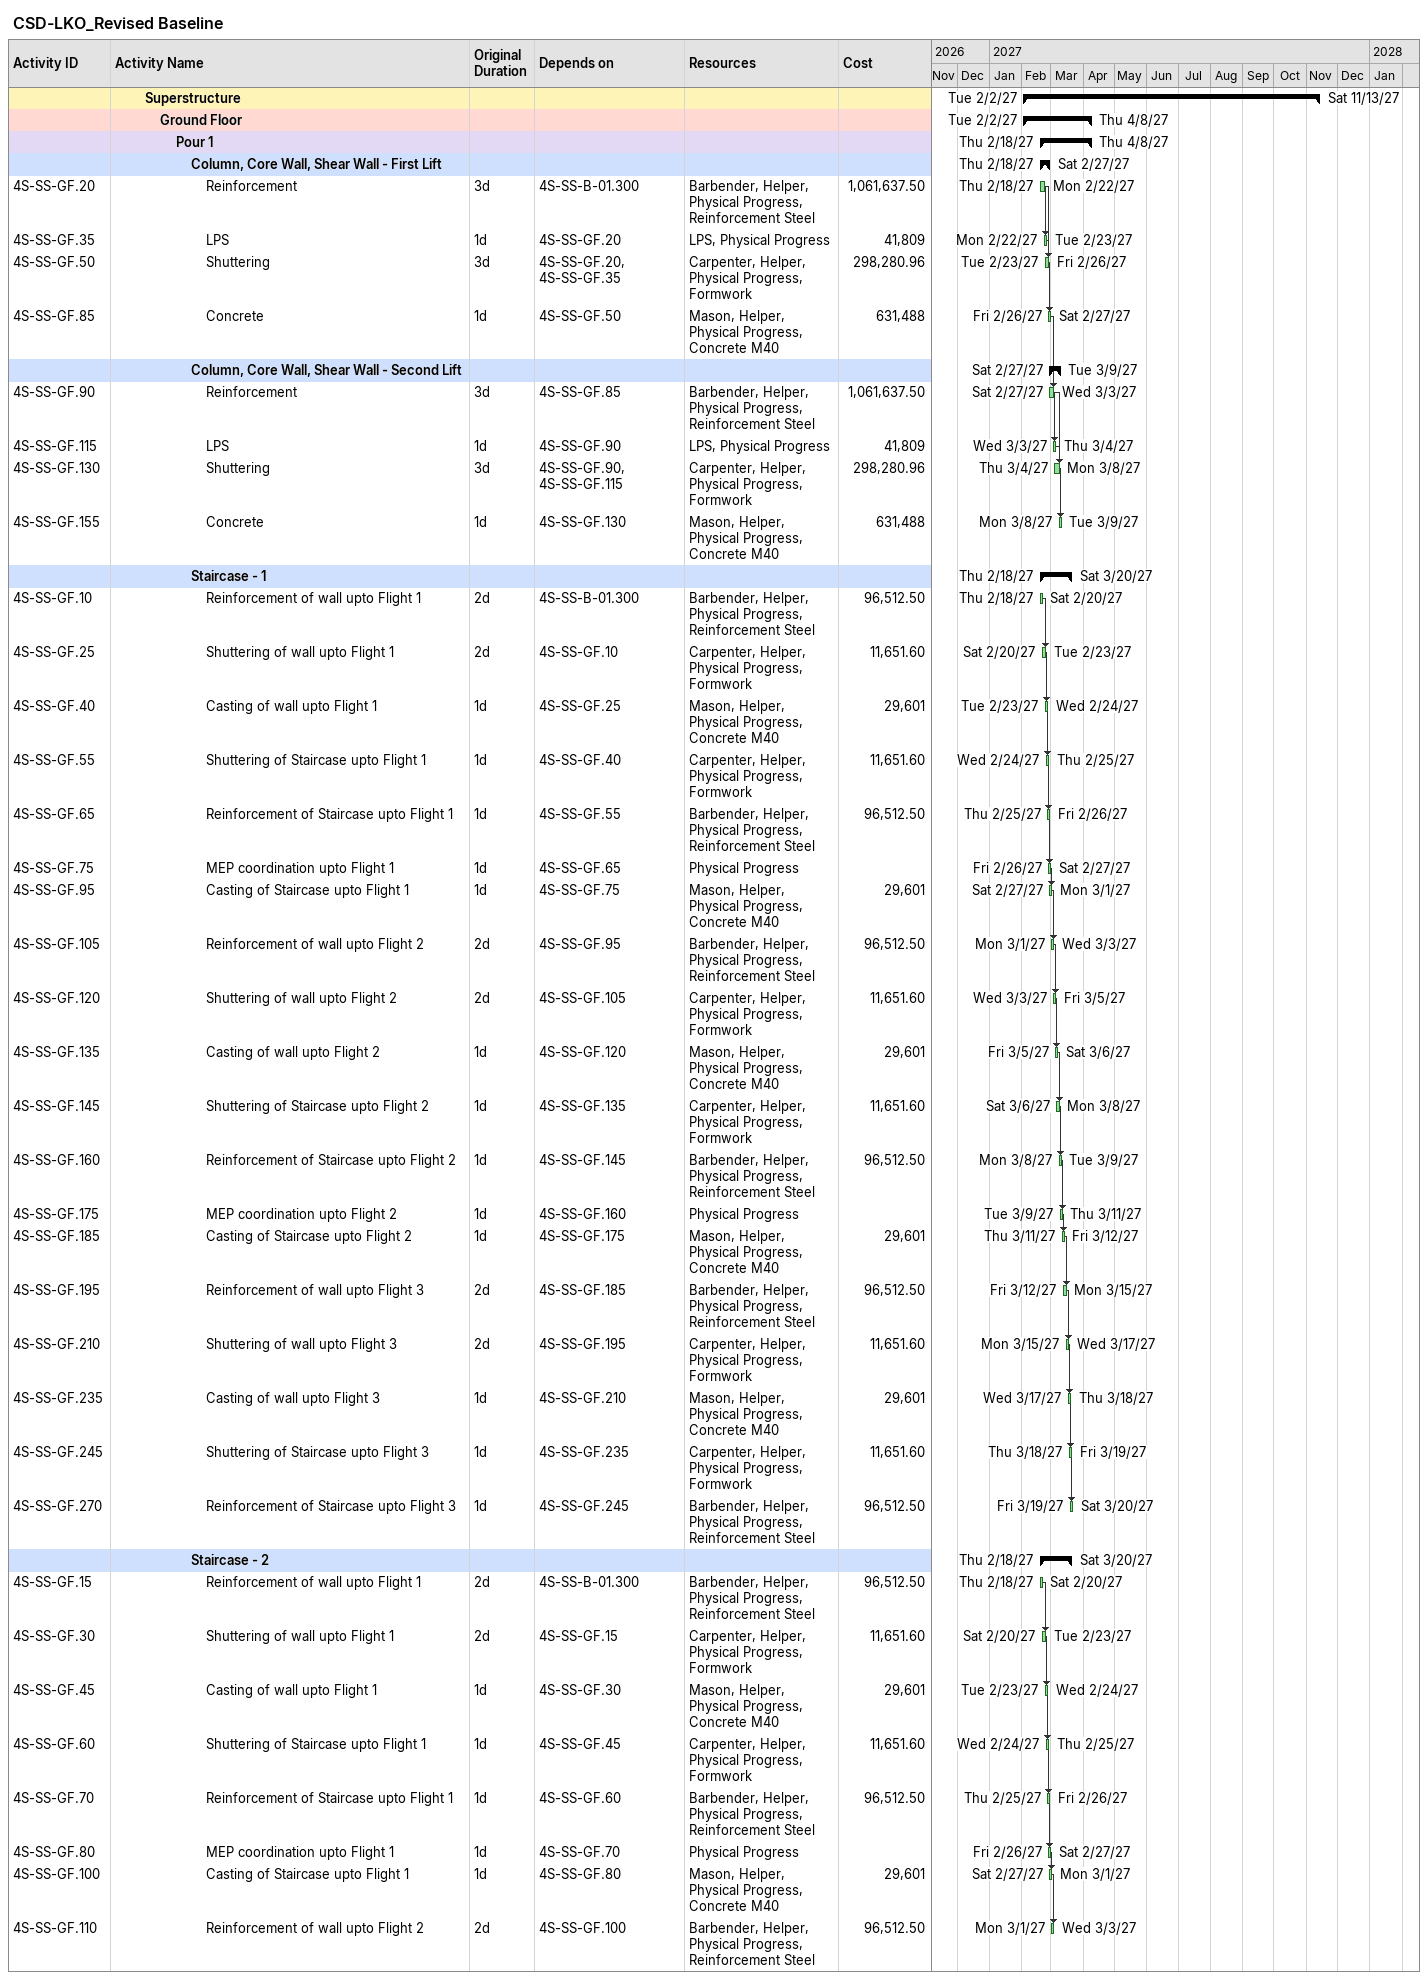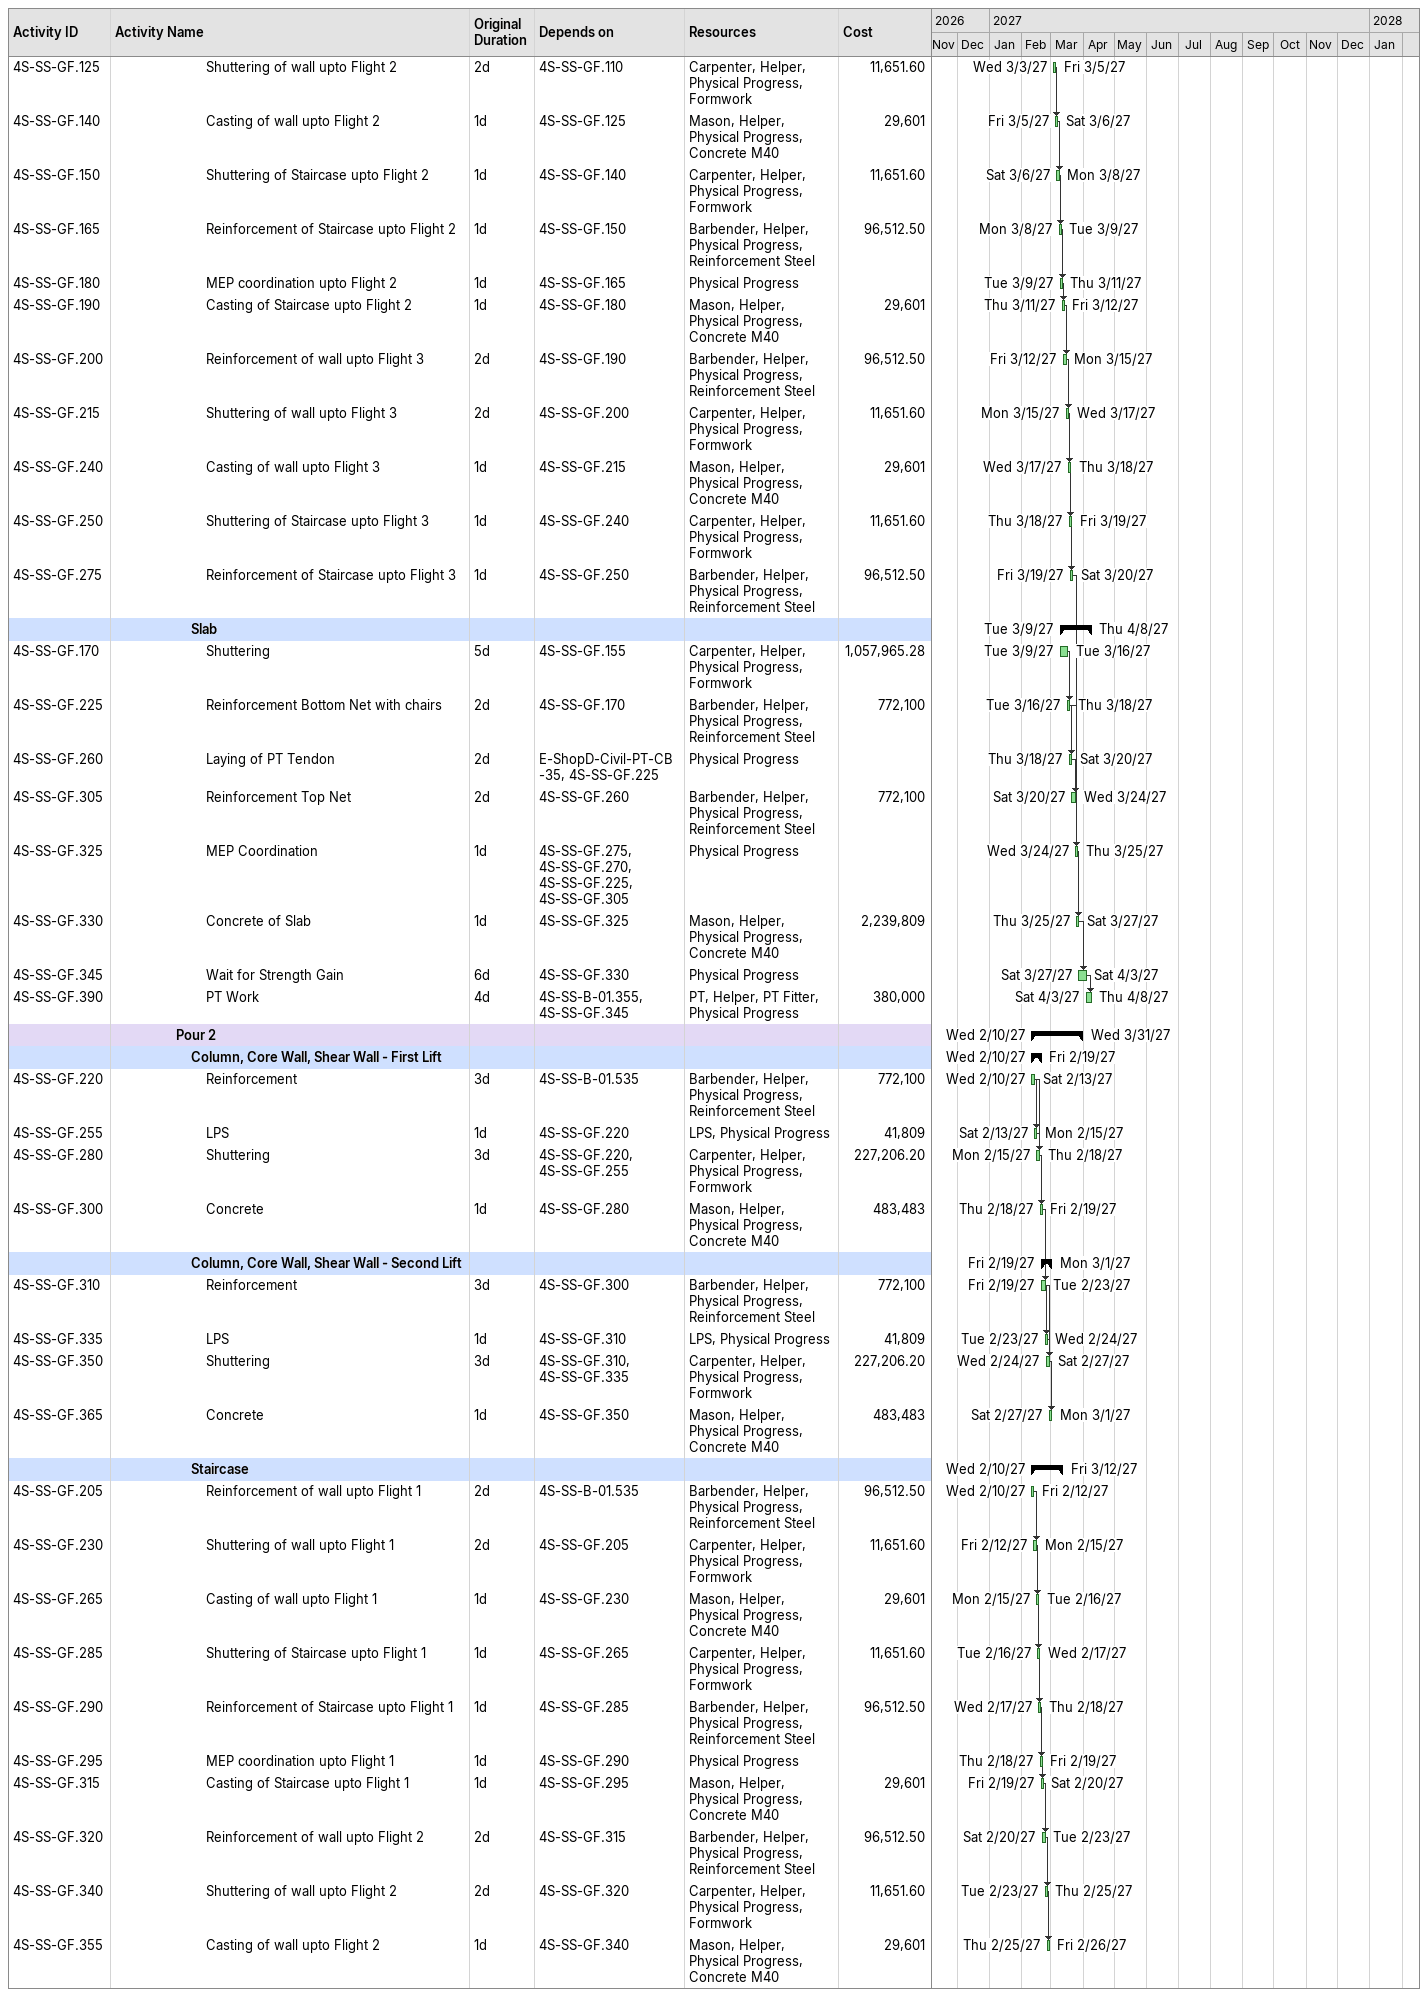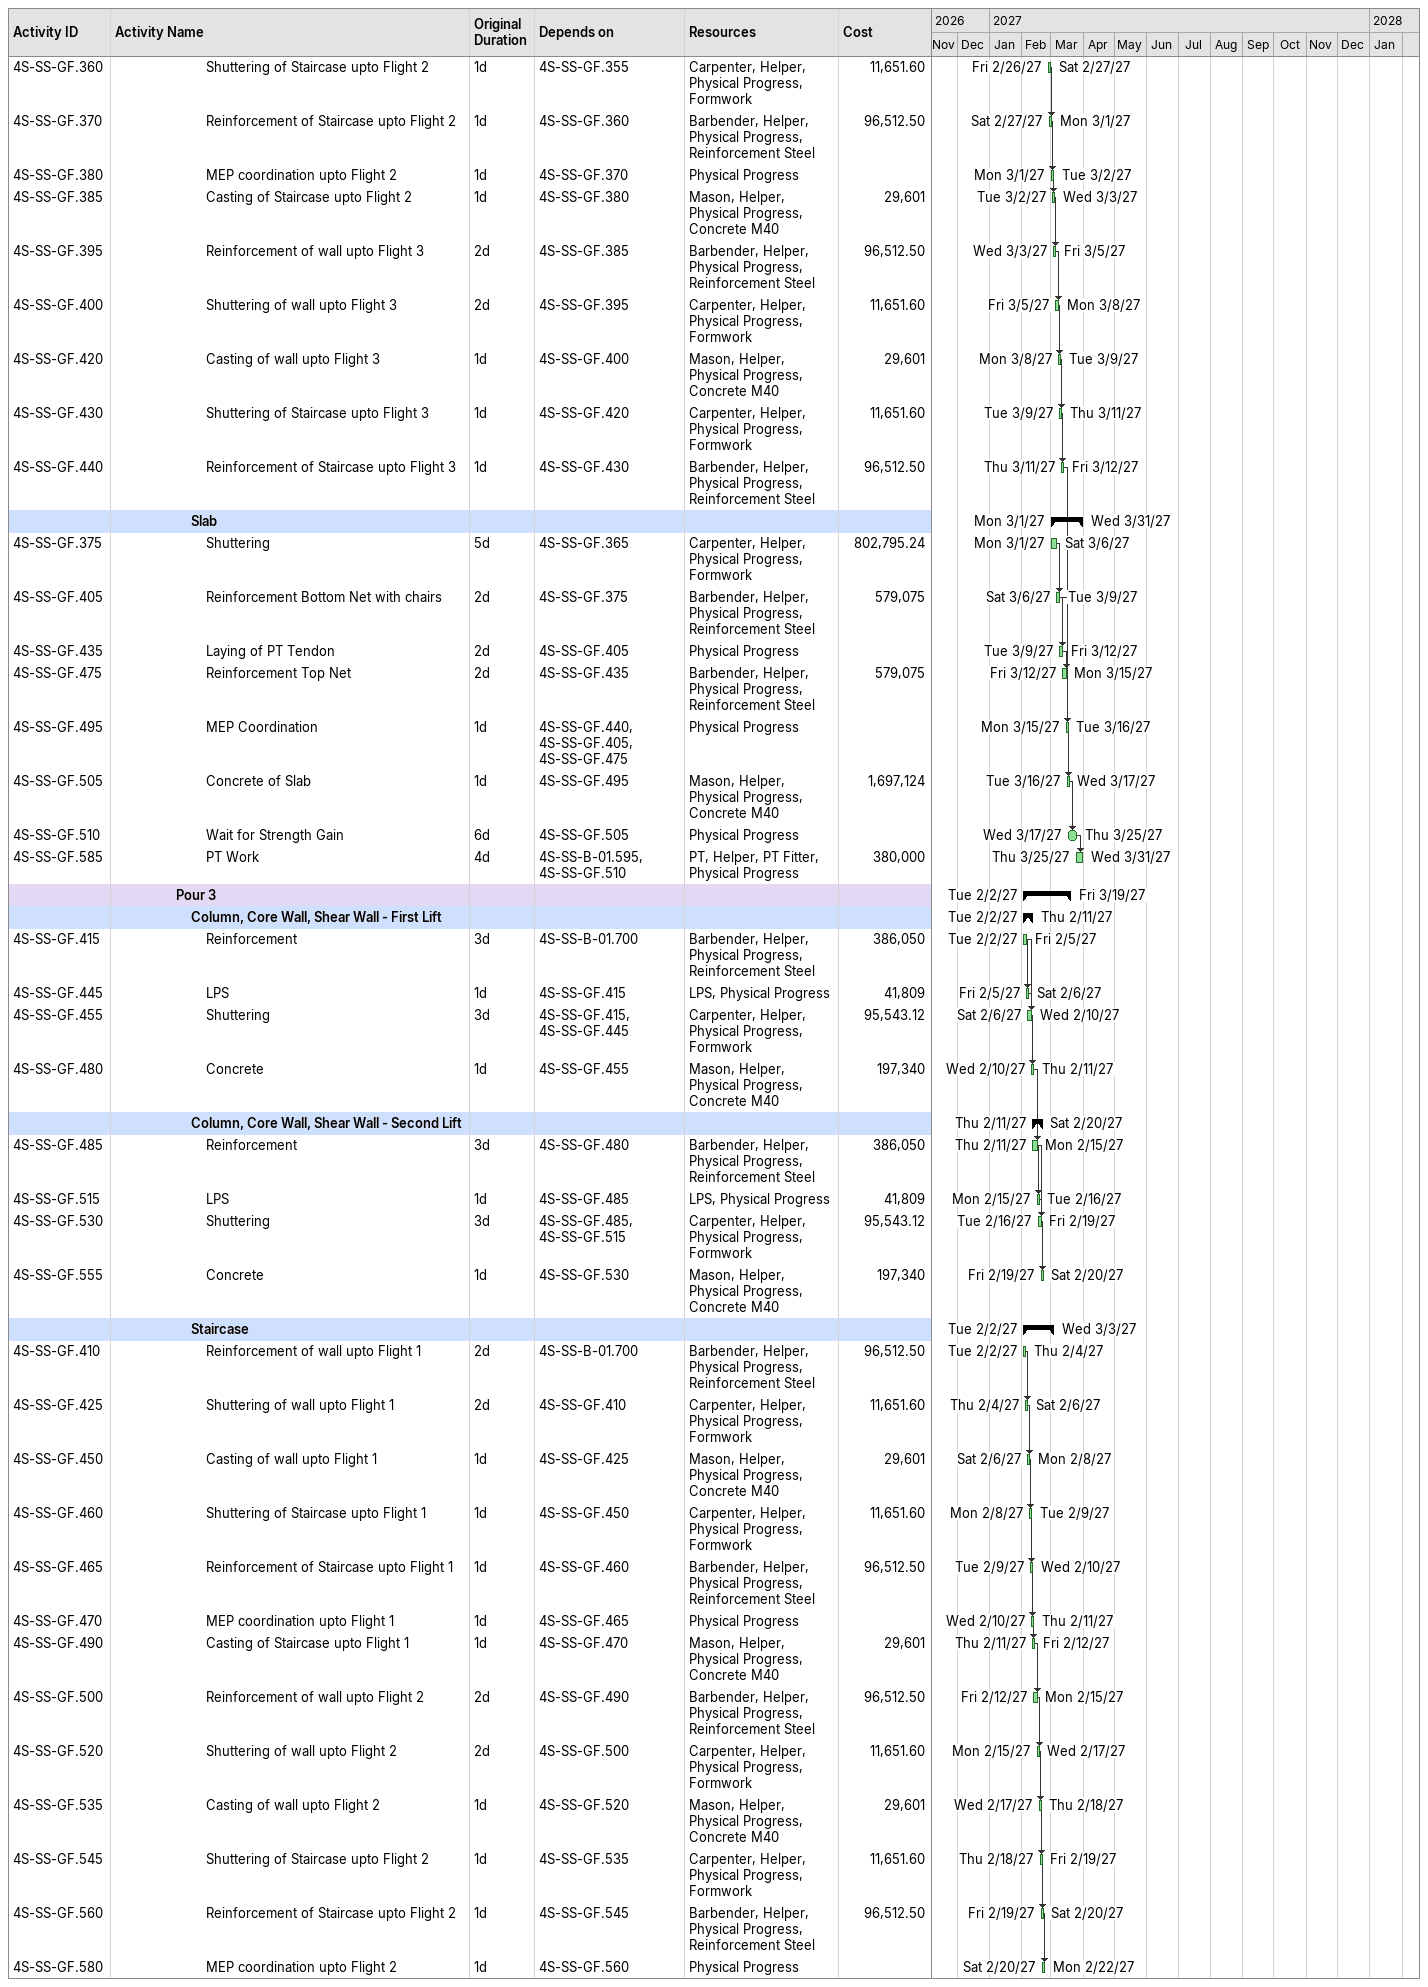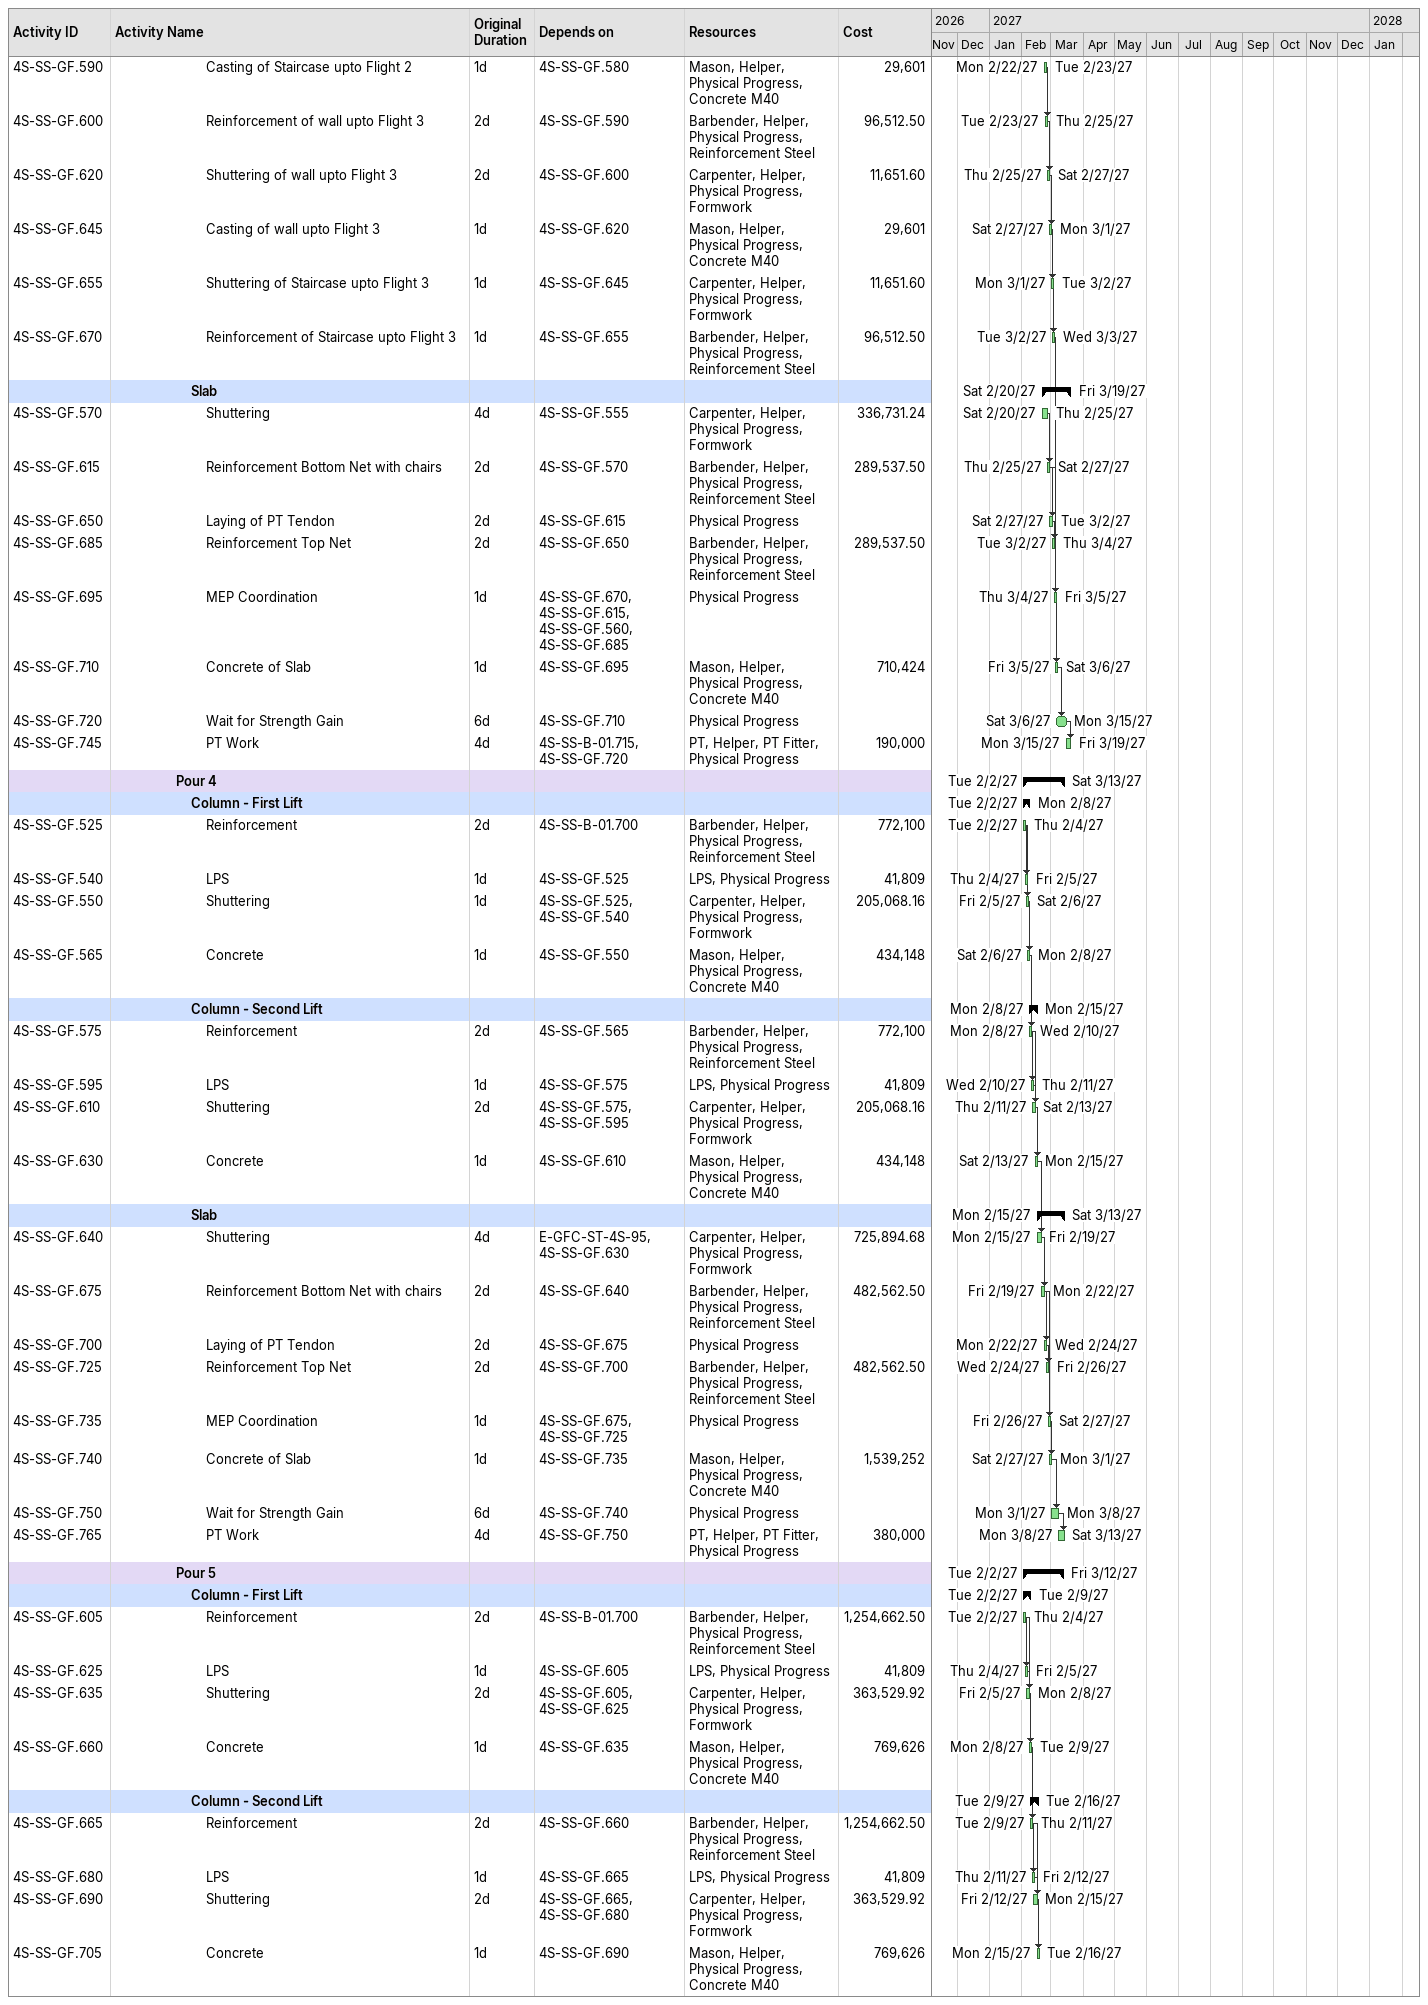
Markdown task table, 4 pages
CSD-LKO_Revised Baseline

| ID | Level | Task | Original duration | Start | Finish | Predecessors | Resources | Cost |
|---|---|---|---|---|---|---|---|---|
|  | 3 | **Superstructure** |  | 2027-02-02 | 2027-11-13 |  |  |  |
|  | 4 | **Ground Floor** |  | 2027-02-02 | 2027-04-08 |  |  |  |
|  | 5 | **Pour 1** |  | 2027-02-18 | 2027-04-08 |  |  |  |
|  | 6 | **Column, Core Wall, Shear Wall - First Lift** |  | 2027-02-18 | 2027-02-27 |  |  |  |
| 4S-SS-GF.20 | 7 | Reinforcement | 3d | 2027-02-18 | 2027-02-22 | 4S-SS-B-01.300 | Barbender, Helper, Physical Progress, Reinforcement Steel | 1061637.50 |
| 4S-SS-GF.35 | 7 | LPS | 1d | 2027-02-22 | 2027-02-23 | 4S-SS-GF.20 | LPS, Physical Progress | 41809 |
| 4S-SS-GF.50 | 7 | Shuttering | 3d | 2027-02-23 | 2027-02-26 | 4S-SS-GF.20, 4S-SS-GF.35 | Carpenter, Helper, Physical Progress, Formwork | 298280.96 |
| 4S-SS-GF.85 | 7 | Concrete | 1d | 2027-02-26 | 2027-02-27 | 4S-SS-GF.50 | Mason, Helper, Physical Progress, Concrete M40 | 631488 |
|  | 6 | **Column, Core Wall, Shear Wall - Second Lift** |  | 2027-02-27 | 2027-03-09 |  |  |  |
| 4S-SS-GF.90 | 7 | Reinforcement | 3d | 2027-02-27 | 2027-03-03 | 4S-SS-GF.85 | Barbender, Helper, Physical Progress, Reinforcement Steel | 1061637.50 |
| 4S-SS-GF.115 | 7 | LPS | 1d | 2027-03-03 | 2027-03-04 | 4S-SS-GF.90 | LPS, Physical Progress | 41809 |
| 4S-SS-GF.130 | 7 | Shuttering | 3d | 2027-03-04 | 2027-03-08 | 4S-SS-GF.90, 4S-SS-GF.115 | Carpenter, Helper, Physical Progress, Formwork | 298280.96 |
| 4S-SS-GF.155 | 7 | Concrete | 1d | 2027-03-08 | 2027-03-09 | 4S-SS-GF.130 | Mason, Helper, Physical Progress, Concrete M40 | 631488 |
|  | 6 | **Staircase - 1** |  | 2027-02-18 | 2027-03-20 |  |  |  |
| 4S-SS-GF.10 | 7 | Reinforcement of wall upto Flight 1 | 2d | 2027-02-18 | 2027-02-20 | 4S-SS-B-01.300 | Barbender, Helper, Physical Progress, Reinforcement Steel | 96512.50 |
| 4S-SS-GF.25 | 7 | Shuttering of wall upto Flight 1 | 2d | 2027-02-20 | 2027-02-23 | 4S-SS-GF.10 | Carpenter, Helper, Physical Progress, Formwork | 11651.60 |
| 4S-SS-GF.40 | 7 | Casting of wall upto Flight 1 | 1d | 2027-02-23 | 2027-02-24 | 4S-SS-GF.25 | Mason, Helper, Physical Progress, Concrete M40 | 29601 |
| 4S-SS-GF.55 | 7 | Shuttering of Staircase upto Flight 1 | 1d | 2027-02-24 | 2027-02-25 | 4S-SS-GF.40 | Carpenter, Helper, Physical Progress, Formwork | 11651.60 |
| 4S-SS-GF.65 | 7 | Reinforcement of Staircase upto Flight 1 | 1d | 2027-02-25 | 2027-02-26 | 4S-SS-GF.55 | Barbender, Helper, Physical Progress, Reinforcement Steel | 96512.50 |
| 4S-SS-GF.75 | 7 | MEP coordination upto Flight 1 | 1d | 2027-02-26 | 2027-02-27 | 4S-SS-GF.65 | Physical Progress |  |
| 4S-SS-GF.95 | 7 | Casting of Staircase upto Flight 1 | 1d | 2027-02-27 | 2027-03-01 | 4S-SS-GF.75 | Mason, Helper, Physical Progress, Concrete M40 | 29601 |
| 4S-SS-GF.105 | 7 | Reinforcement of wall upto Flight 2 | 2d | 2027-03-01 | 2027-03-03 | 4S-SS-GF.95 | Barbender, Helper, Physical Progress, Reinforcement Steel | 96512.50 |
| 4S-SS-GF.120 | 7 | Shuttering of wall upto Flight 2 | 2d | 2027-03-03 | 2027-03-05 | 4S-SS-GF.105 | Carpenter, Helper, Physical Progress, Formwork | 11651.60 |
| 4S-SS-GF.135 | 7 | Casting of wall upto Flight 2 | 1d | 2027-03-05 | 2027-03-06 | 4S-SS-GF.120 | Mason, Helper, Physical Progress, Concrete M40 | 29601 |
| 4S-SS-GF.145 | 7 | Shuttering of Staircase upto Flight 2 | 1d | 2027-03-06 | 2027-03-08 | 4S-SS-GF.135 | Carpenter, Helper, Physical Progress, Formwork | 11651.60 |
| 4S-SS-GF.160 | 7 | Reinforcement of Staircase upto Flight 2 | 1d | 2027-03-08 | 2027-03-09 | 4S-SS-GF.145 | Barbender, Helper, Physical Progress, Reinforcement Steel | 96512.50 |
| 4S-SS-GF.175 | 7 | MEP coordination upto Flight 2 | 1d | 2027-03-09 | 2027-03-11 | 4S-SS-GF.160 | Physical Progress |  |
| 4S-SS-GF.185 | 7 | Casting of Staircase upto Flight 2 | 1d | 2027-03-11 | 2027-03-12 | 4S-SS-GF.175 | Mason, Helper, Physical Progress, Concrete M40 | 29601 |
| 4S-SS-GF.195 | 7 | Reinforcement of wall upto Flight 3 | 2d | 2027-03-12 | 2027-03-15 | 4S-SS-GF.185 | Barbender, Helper, Physical Progress, Reinforcement Steel | 96512.50 |
| 4S-SS-GF.210 | 7 | Shuttering of wall upto Flight 3 | 2d | 2027-03-15 | 2027-03-17 | 4S-SS-GF.195 | Carpenter, Helper, Physical Progress, Formwork | 11651.60 |
| 4S-SS-GF.235 | 7 | Casting of wall upto Flight 3 | 1d | 2027-03-17 | 2027-03-18 | 4S-SS-GF.210 | Mason, Helper, Physical Progress, Concrete M40 | 29601 |
| 4S-SS-GF.245 | 7 | Shuttering of Staircase upto Flight 3 | 1d | 2027-03-18 | 2027-03-19 | 4S-SS-GF.235 | Carpenter, Helper, Physical Progress, Formwork | 11651.60 |
| 4S-SS-GF.270 | 7 | Reinforcement of Staircase upto Flight 3 | 1d | 2027-03-19 | 2027-03-20 | 4S-SS-GF.245 | Barbender, Helper, Physical Progress, Reinforcement Steel | 96512.50 |
|  | 6 | **Staircase - 2** |  | 2027-02-18 | 2027-03-20 |  |  |  |
| 4S-SS-GF.15 | 7 | Reinforcement of wall upto Flight 1 | 2d | 2027-02-18 | 2027-02-20 | 4S-SS-B-01.300 | Barbender, Helper, Physical Progress, Reinforcement Steel | 96512.50 |
| 4S-SS-GF.30 | 7 | Shuttering of wall upto Flight 1 | 2d | 2027-02-20 | 2027-02-23 | 4S-SS-GF.15 | Carpenter, Helper, Physical Progress, Formwork | 11651.60 |
| 4S-SS-GF.45 | 7 | Casting of wall upto Flight 1 | 1d | 2027-02-23 | 2027-02-24 | 4S-SS-GF.30 | Mason, Helper, Physical Progress, Concrete M40 | 29601 |
| 4S-SS-GF.60 | 7 | Shuttering of Staircase upto Flight 1 | 1d | 2027-02-24 | 2027-02-25 | 4S-SS-GF.45 | Carpenter, Helper, Physical Progress, Formwork | 11651.60 |
| 4S-SS-GF.70 | 7 | Reinforcement of Staircase upto Flight 1 | 1d | 2027-02-25 | 2027-02-26 | 4S-SS-GF.60 | Barbender, Helper, Physical Progress, Reinforcement Steel | 96512.50 |
| 4S-SS-GF.80 | 7 | MEP coordination upto Flight 1 | 1d | 2027-02-26 | 2027-02-27 | 4S-SS-GF.70 | Physical Progress |  |
| 4S-SS-GF.100 | 7 | Casting of Staircase upto Flight 1 | 1d | 2027-02-27 | 2027-03-01 | 4S-SS-GF.80 | Mason, Helper, Physical Progress, Concrete M40 | 29601 |
| 4S-SS-GF.110 | 7 | Reinforcement of wall upto Flight 2 | 2d | 2027-03-01 | 2027-03-03 | 4S-SS-GF.100 | Barbender, Helper, Physical Progress, Reinforcement Steel | 96512.50 |
| 4S-SS-GF.125 | 7 | Shuttering of wall upto Flight 2 | 2d | 2027-03-03 | 2027-03-05 | 4S-SS-GF.110 | Carpenter, Helper, Physical Progress, Formwork | 11651.60 |
| 4S-SS-GF.140 | 7 | Casting of wall upto Flight 2 | 1d | 2027-03-05 | 2027-03-06 | 4S-SS-GF.125 | Mason, Helper, Physical Progress, Concrete M40 | 29601 |
| 4S-SS-GF.150 | 7 | Shuttering of Staircase upto Flight 2 | 1d | 2027-03-06 | 2027-03-08 | 4S-SS-GF.140 | Carpenter, Helper, Physical Progress, Formwork | 11651.60 |
| 4S-SS-GF.165 | 7 | Reinforcement of Staircase upto Flight 2 | 1d | 2027-03-08 | 2027-03-09 | 4S-SS-GF.150 | Barbender, Helper, Physical Progress, Reinforcement Steel | 96512.50 |
| 4S-SS-GF.180 | 7 | MEP coordination upto Flight 2 | 1d | 2027-03-09 | 2027-03-11 | 4S-SS-GF.165 | Physical Progress |  |
| 4S-SS-GF.190 | 7 | Casting of Staircase upto Flight 2 | 1d | 2027-03-11 | 2027-03-12 | 4S-SS-GF.180 | Mason, Helper, Physical Progress, Concrete M40 | 29601 |
| 4S-SS-GF.200 | 7 | Reinforcement of wall upto Flight 3 | 2d | 2027-03-12 | 2027-03-15 | 4S-SS-GF.190 | Barbender, Helper, Physical Progress, Reinforcement Steel | 96512.50 |
| 4S-SS-GF.215 | 7 | Shuttering of wall upto Flight 3 | 2d | 2027-03-15 | 2027-03-17 | 4S-SS-GF.200 | Carpenter, Helper, Physical Progress, Formwork | 11651.60 |
| 4S-SS-GF.240 | 7 | Casting of wall upto Flight 3 | 1d | 2027-03-17 | 2027-03-18 | 4S-SS-GF.215 | Mason, Helper, Physical Progress, Concrete M40 | 29601 |
| 4S-SS-GF.250 | 7 | Shuttering of Staircase upto Flight 3 | 1d | 2027-03-18 | 2027-03-19 | 4S-SS-GF.240 | Carpenter, Helper, Physical Progress, Formwork | 11651.60 |
| 4S-SS-GF.275 | 7 | Reinforcement of Staircase upto Flight 3 | 1d | 2027-03-19 | 2027-03-20 | 4S-SS-GF.250 | Barbender, Helper, Physical Progress, Reinforcement Steel | 96512.50 |
|  | 6 | **Slab** |  | 2027-03-09 | 2027-04-08 |  |  |  |
| 4S-SS-GF.170 | 7 | Shuttering | 5d | 2027-03-09 | 2027-03-16 | 4S-SS-GF.155 | Carpenter, Helper, Physical Progress, Formwork | 1057965.28 |
| 4S-SS-GF.225 | 7 | Reinforcement Bottom Net with chairs | 2d | 2027-03-16 | 2027-03-18 | 4S-SS-GF.170 | Barbender, Helper, Physical Progress, Reinforcement Steel | 772100 |
| 4S-SS-GF.260 | 7 | Laying of PT Tendon | 2d | 2027-03-18 | 2027-03-20 | E-ShopD-Civil-PT-CB-35, 4S-SS-GF.225 | Physical Progress |  |
| 4S-SS-GF.305 | 7 | Reinforcement Top Net | 2d | 2027-03-20 | 2027-03-24 | 4S-SS-GF.260 | Barbender, Helper, Physical Progress, Reinforcement Steel | 772100 |
| 4S-SS-GF.325 | 7 | MEP Coordination | 1d | 2027-03-24 | 2027-03-25 | 4S-SS-GF.275, 4S-SS-GF.270, 4S-SS-GF.225, 4S-SS-GF.305 | Physical Progress |  |
| 4S-SS-GF.330 | 7 | Concrete of Slab | 1d | 2027-03-25 | 2027-03-27 | 4S-SS-GF.325 | Mason, Helper, Physical Progress, Concrete M40 | 2239809 |
| 4S-SS-GF.345 | 7 | Wait for Strength Gain | 6d | 2027-03-27 | 2027-04-03 | 4S-SS-GF.330 | Physical Progress |  |
| 4S-SS-GF.390 | 7 | PT Work | 4d | 2027-04-03 | 2027-04-08 | 4S-SS-B-01.355, 4S-SS-GF.345 | PT, Helper, PT Fitter, Physical Progress | 380000 |
|  | 5 | **Pour 2** |  | 2027-02-10 | 2027-03-31 |  |  |  |
|  | 6 | **Column, Core Wall, Shear Wall - First Lift** |  | 2027-02-10 | 2027-02-19 |  |  |  |
| 4S-SS-GF.220 | 7 | Reinforcement | 3d | 2027-02-10 | 2027-02-13 | 4S-SS-B-01.535 | Barbender, Helper, Physical Progress, Reinforcement Steel | 772100 |
| 4S-SS-GF.255 | 7 | LPS | 1d | 2027-02-13 | 2027-02-15 | 4S-SS-GF.220 | LPS, Physical Progress | 41809 |
| 4S-SS-GF.280 | 7 | Shuttering | 3d | 2027-02-15 | 2027-02-18 | 4S-SS-GF.220, 4S-SS-GF.255 | Carpenter, Helper, Physical Progress, Formwork | 227206.20 |
| 4S-SS-GF.300 | 7 | Concrete | 1d | 2027-02-18 | 2027-02-19 | 4S-SS-GF.280 | Mason, Helper, Physical Progress, Concrete M40 | 483483 |
|  | 6 | **Column, Core Wall, Shear Wall - Second Lift** |  | 2027-02-19 | 2027-03-01 |  |  |  |
| 4S-SS-GF.310 | 7 | Reinforcement | 3d | 2027-02-19 | 2027-02-23 | 4S-SS-GF.300 | Barbender, Helper, Physical Progress, Reinforcement Steel | 772100 |
| 4S-SS-GF.335 | 7 | LPS | 1d | 2027-02-23 | 2027-02-24 | 4S-SS-GF.310 | LPS, Physical Progress | 41809 |
| 4S-SS-GF.350 | 7 | Shuttering | 3d | 2027-02-24 | 2027-02-27 | 4S-SS-GF.310, 4S-SS-GF.335 | Carpenter, Helper, Physical Progress, Formwork | 227206.20 |
| 4S-SS-GF.365 | 7 | Concrete | 1d | 2027-02-27 | 2027-03-01 | 4S-SS-GF.350 | Mason, Helper, Physical Progress, Concrete M40 | 483483 |
|  | 6 | **Staircase** |  | 2027-02-10 | 2027-03-12 |  |  |  |
| 4S-SS-GF.205 | 7 | Reinforcement of wall upto Flight 1 | 2d | 2027-02-10 | 2027-02-12 | 4S-SS-B-01.535 | Barbender, Helper, Physical Progress, Reinforcement Steel | 96512.50 |
| 4S-SS-GF.230 | 7 | Shuttering of wall upto Flight 1 | 2d | 2027-02-12 | 2027-02-15 | 4S-SS-GF.205 | Carpenter, Helper, Physical Progress, Formwork | 11651.60 |
| 4S-SS-GF.265 | 7 | Casting of wall upto Flight 1 | 1d | 2027-02-15 | 2027-02-16 | 4S-SS-GF.230 | Mason, Helper, Physical Progress, Concrete M40 | 29601 |
| 4S-SS-GF.285 | 7 | Shuttering of Staircase upto Flight 1 | 1d | 2027-02-16 | 2027-02-17 | 4S-SS-GF.265 | Carpenter, Helper, Physical Progress, Formwork | 11651.60 |
| 4S-SS-GF.290 | 7 | Reinforcement of Staircase upto Flight 1 | 1d | 2027-02-17 | 2027-02-18 | 4S-SS-GF.285 | Barbender, Helper, Physical Progress, Reinforcement Steel | 96512.50 |
| 4S-SS-GF.295 | 7 | MEP coordination upto Flight 1 | 1d | 2027-02-18 | 2027-02-19 | 4S-SS-GF.290 | Physical Progress |  |
| 4S-SS-GF.315 | 7 | Casting of Staircase upto Flight 1 | 1d | 2027-02-19 | 2027-02-20 | 4S-SS-GF.295 | Mason, Helper, Physical Progress, Concrete M40 | 29601 |
| 4S-SS-GF.320 | 7 | Reinforcement of wall upto Flight 2 | 2d | 2027-02-20 | 2027-02-23 | 4S-SS-GF.315 | Barbender, Helper, Physical Progress, Reinforcement Steel | 96512.50 |
| 4S-SS-GF.340 | 7 | Shuttering of wall upto Flight 2 | 2d | 2027-02-23 | 2027-02-25 | 4S-SS-GF.320 | Carpenter, Helper, Physical Progress, Formwork | 11651.60 |
| 4S-SS-GF.355 | 7 | Casting of wall upto Flight 2 | 1d | 2027-02-25 | 2027-02-26 | 4S-SS-GF.340 | Mason, Helper, Physical Progress, Concrete M40 | 29601 |
| 4S-SS-GF.360 | 7 | Shuttering of Staircase upto Flight 2 | 1d | 2027-02-26 | 2027-02-27 | 4S-SS-GF.355 | Carpenter, Helper, Physical Progress, Formwork | 11651.60 |
| 4S-SS-GF.370 | 7 | Reinforcement of Staircase upto Flight 2 | 1d | 2027-02-27 | 2027-03-01 | 4S-SS-GF.360 | Barbender, Helper, Physical Progress, Reinforcement Steel | 96512.50 |
| 4S-SS-GF.380 | 7 | MEP coordination upto Flight 2 | 1d | 2027-03-01 | 2027-03-02 | 4S-SS-GF.370 | Physical Progress |  |
| 4S-SS-GF.385 | 7 | Casting of Staircase upto Flight 2 | 1d | 2027-03-02 | 2027-03-03 | 4S-SS-GF.380 | Mason, Helper, Physical Progress, Concrete M40 | 29601 |
| 4S-SS-GF.395 | 7 | Reinforcement of wall upto Flight 3 | 2d | 2027-03-03 | 2027-03-05 | 4S-SS-GF.385 | Barbender, Helper, Physical Progress, Reinforcement Steel | 96512.50 |
| 4S-SS-GF.400 | 7 | Shuttering of wall upto Flight 3 | 2d | 2027-03-05 | 2027-03-08 | 4S-SS-GF.395 | Carpenter, Helper, Physical Progress, Formwork | 11651.60 |
| 4S-SS-GF.420 | 7 | Casting of wall upto Flight 3 | 1d | 2027-03-08 | 2027-03-09 | 4S-SS-GF.400 | Mason, Helper, Physical Progress, Concrete M40 | 29601 |
| 4S-SS-GF.430 | 7 | Shuttering of Staircase upto Flight 3 | 1d | 2027-03-09 | 2027-03-11 | 4S-SS-GF.420 | Carpenter, Helper, Physical Progress, Formwork | 11651.60 |
| 4S-SS-GF.440 | 7 | Reinforcement of Staircase upto Flight 3 | 1d | 2027-03-11 | 2027-03-12 | 4S-SS-GF.430 | Barbender, Helper, Physical Progress, Reinforcement Steel | 96512.50 |
|  | 6 | **Slab** |  | 2027-03-01 | 2027-03-31 |  |  |  |
| 4S-SS-GF.375 | 7 | Shuttering | 5d | 2027-03-01 | 2027-03-06 | 4S-SS-GF.365 | Carpenter, Helper, Physical Progress, Formwork | 802795.24 |
| 4S-SS-GF.405 | 7 | Reinforcement Bottom Net with chairs | 2d | 2027-03-06 | 2027-03-09 | 4S-SS-GF.375 | Barbender, Helper, Physical Progress, Reinforcement Steel | 579075 |
| 4S-SS-GF.435 | 7 | Laying of PT Tendon | 2d | 2027-03-09 | 2027-03-12 | 4S-SS-GF.405 | Physical Progress |  |
| 4S-SS-GF.475 | 7 | Reinforcement Top Net | 2d | 2027-03-12 | 2027-03-15 | 4S-SS-GF.435 | Barbender, Helper, Physical Progress, Reinforcement Steel | 579075 |
| 4S-SS-GF.495 | 7 | MEP Coordination | 1d | 2027-03-15 | 2027-03-16 | 4S-SS-GF.440, 4S-SS-GF.405, 4S-SS-GF.475 | Physical Progress |  |
| 4S-SS-GF.505 | 7 | Concrete of Slab | 1d | 2027-03-16 | 2027-03-17 | 4S-SS-GF.495 | Mason, Helper, Physical Progress, Concrete M40 | 1697124 |
| 4S-SS-GF.510 | 7 | Wait for Strength Gain | 6d | 2027-03-17 | 2027-03-25 | 4S-SS-GF.505 | Physical Progress |  |
| 4S-SS-GF.585 | 7 | PT Work | 4d | 2027-03-25 | 2027-03-31 | 4S-SS-B-01.595, 4S-SS-GF.510 | PT, Helper, PT Fitter, Physical Progress | 380000 |
|  | 5 | **Pour 3** |  | 2027-02-02 | 2027-03-19 |  |  |  |
|  | 6 | **Column, Core Wall, Shear Wall - First Lift** |  | 2027-02-02 | 2027-02-11 |  |  |  |
| 4S-SS-GF.415 | 7 | Reinforcement | 3d | 2027-02-02 | 2027-02-05 | 4S-SS-B-01.700 | Barbender, Helper, Physical Progress, Reinforcement Steel | 386050 |
| 4S-SS-GF.445 | 7 | LPS | 1d | 2027-02-05 | 2027-02-06 | 4S-SS-GF.415 | LPS, Physical Progress | 41809 |
| 4S-SS-GF.455 | 7 | Shuttering | 3d | 2027-02-06 | 2027-02-10 | 4S-SS-GF.415, 4S-SS-GF.445 | Carpenter, Helper, Physical Progress, Formwork | 95543.12 |
| 4S-SS-GF.480 | 7 | Concrete | 1d | 2027-02-10 | 2027-02-11 | 4S-SS-GF.455 | Mason, Helper, Physical Progress, Concrete M40 | 197340 |
|  | 6 | **Column, Core Wall, Shear Wall - Second Lift** |  | 2027-02-11 | 2027-02-20 |  |  |  |
| 4S-SS-GF.485 | 7 | Reinforcement | 3d | 2027-02-11 | 2027-02-15 | 4S-SS-GF.480 | Barbender, Helper, Physical Progress, Reinforcement Steel | 386050 |
| 4S-SS-GF.515 | 7 | LPS | 1d | 2027-02-15 | 2027-02-16 | 4S-SS-GF.485 | LPS, Physical Progress | 41809 |
| 4S-SS-GF.530 | 7 | Shuttering | 3d | 2027-02-16 | 2027-02-19 | 4S-SS-GF.485, 4S-SS-GF.515 | Carpenter, Helper, Physical Progress, Formwork | 95543.12 |
| 4S-SS-GF.555 | 7 | Concrete | 1d | 2027-02-19 | 2027-02-20 | 4S-SS-GF.530 | Mason, Helper, Physical Progress, Concrete M40 | 197340 |
|  | 6 | **Staircase** |  | 2027-02-02 | 2027-03-03 |  |  |  |
| 4S-SS-GF.410 | 7 | Reinforcement of wall upto Flight 1 | 2d | 2027-02-02 | 2027-02-04 | 4S-SS-B-01.700 | Barbender, Helper, Physical Progress, Reinforcement Steel | 96512.50 |
| 4S-SS-GF.425 | 7 | Shuttering of wall upto Flight 1 | 2d | 2027-02-04 | 2027-02-06 | 4S-SS-GF.410 | Carpenter, Helper, Physical Progress, Formwork | 11651.60 |
| 4S-SS-GF.450 | 7 | Casting of wall upto Flight 1 | 1d | 2027-02-06 | 2027-02-08 | 4S-SS-GF.425 | Mason, Helper, Physical Progress, Concrete M40 | 29601 |
| 4S-SS-GF.460 | 7 | Shuttering of Staircase upto Flight 1 | 1d | 2027-02-08 | 2027-02-09 | 4S-SS-GF.450 | Carpenter, Helper, Physical Progress, Formwork | 11651.60 |
| 4S-SS-GF.465 | 7 | Reinforcement of Staircase upto Flight 1 | 1d | 2027-02-09 | 2027-02-10 | 4S-SS-GF.460 | Barbender, Helper, Physical Progress, Reinforcement Steel | 96512.50 |
| 4S-SS-GF.470 | 7 | MEP coordination upto Flight 1 | 1d | 2027-02-10 | 2027-02-11 | 4S-SS-GF.465 | Physical Progress |  |
| 4S-SS-GF.490 | 7 | Casting of Staircase upto Flight 1 | 1d | 2027-02-11 | 2027-02-12 | 4S-SS-GF.470 | Mason, Helper, Physical Progress, Concrete M40 | 29601 |
| 4S-SS-GF.500 | 7 | Reinforcement of wall upto Flight 2 | 2d | 2027-02-12 | 2027-02-15 | 4S-SS-GF.490 | Barbender, Helper, Physical Progress, Reinforcement Steel | 96512.50 |
| 4S-SS-GF.520 | 7 | Shuttering of wall upto Flight 2 | 2d | 2027-02-15 | 2027-02-17 | 4S-SS-GF.500 | Carpenter, Helper, Physical Progress, Formwork | 11651.60 |
| 4S-SS-GF.535 | 7 | Casting of wall upto Flight 2 | 1d | 2027-02-17 | 2027-02-18 | 4S-SS-GF.520 | Mason, Helper, Physical Progress, Concrete M40 | 29601 |
| 4S-SS-GF.545 | 7 | Shuttering of Staircase upto Flight 2 | 1d | 2027-02-18 | 2027-02-19 | 4S-SS-GF.535 | Carpenter, Helper, Physical Progress, Formwork | 11651.60 |
| 4S-SS-GF.560 | 7 | Reinforcement of Staircase upto Flight 2 | 1d | 2027-02-19 | 2027-02-20 | 4S-SS-GF.545 | Barbender, Helper, Physical Progress, Reinforcement Steel | 96512.50 |
| 4S-SS-GF.580 | 7 | MEP coordination upto Flight 2 | 1d | 2027-02-20 | 2027-02-22 | 4S-SS-GF.560 | Physical Progress |  |
| 4S-SS-GF.590 | 7 | Casting of Staircase upto Flight 2 | 1d | 2027-02-22 | 2027-02-23 | 4S-SS-GF.580 | Mason, Helper, Physical Progress, Concrete M40 | 29601 |
| 4S-SS-GF.600 | 7 | Reinforcement of wall upto Flight 3 | 2d | 2027-02-23 | 2027-02-25 | 4S-SS-GF.590 | Barbender, Helper, Physical Progress, Reinforcement Steel | 96512.50 |
| 4S-SS-GF.620 | 7 | Shuttering of wall upto Flight 3 | 2d | 2027-02-25 | 2027-02-27 | 4S-SS-GF.600 | Carpenter, Helper, Physical Progress, Formwork | 11651.60 |
| 4S-SS-GF.645 | 7 | Casting of wall upto Flight 3 | 1d | 2027-02-27 | 2027-03-01 | 4S-SS-GF.620 | Mason, Helper, Physical Progress, Concrete M40 | 29601 |
| 4S-SS-GF.655 | 7 | Shuttering of Staircase upto Flight 3 | 1d | 2027-03-01 | 2027-03-02 | 4S-SS-GF.645 | Carpenter, Helper, Physical Progress, Formwork | 11651.60 |
| 4S-SS-GF.670 | 7 | Reinforcement of Staircase upto Flight 3 | 1d | 2027-03-02 | 2027-03-03 | 4S-SS-GF.655 | Barbender, Helper, Physical Progress, Reinforcement Steel | 96512.50 |
|  | 6 | **Slab** |  | 2027-02-20 | 2027-03-19 |  |  |  |
| 4S-SS-GF.570 | 7 | Shuttering | 4d | 2027-02-20 | 2027-02-25 | 4S-SS-GF.555 | Carpenter, Helper, Physical Progress, Formwork | 336731.24 |
| 4S-SS-GF.615 | 7 | Reinforcement Bottom Net with chairs | 2d | 2027-02-25 | 2027-02-27 | 4S-SS-GF.570 | Barbender, Helper, Physical Progress, Reinforcement Steel | 289537.50 |
| 4S-SS-GF.650 | 7 | Laying of PT Tendon | 2d | 2027-02-27 | 2027-03-02 | 4S-SS-GF.615 | Physical Progress |  |
| 4S-SS-GF.685 | 7 | Reinforcement Top Net | 2d | 2027-03-02 | 2027-03-04 | 4S-SS-GF.650 | Barbender, Helper, Physical Progress, Reinforcement Steel | 289537.50 |
| 4S-SS-GF.695 | 7 | MEP Coordination | 1d | 2027-03-04 | 2027-03-05 | 4S-SS-GF.670, 4S-SS-GF.615, 4S-SS-GF.560, 4S-SS-GF.685 | Physical Progress |  |
| 4S-SS-GF.710 | 7 | Concrete of Slab | 1d | 2027-03-05 | 2027-03-06 | 4S-SS-GF.695 | Mason, Helper, Physical Progress, Concrete M40 | 710424 |
| 4S-SS-GF.720 | 7 | Wait for Strength Gain | 6d | 2027-03-06 | 2027-03-15 | 4S-SS-GF.710 | Physical Progress |  |
| 4S-SS-GF.745 | 7 | PT Work | 4d | 2027-03-15 | 2027-03-19 | 4S-SS-B-01.715, 4S-SS-GF.720 | PT, Helper, PT Fitter, Physical Progress | 190000 |
|  | 5 | **Pour 4** |  | 2027-02-02 | 2027-03-13 |  |  |  |
|  | 6 | **Column - First Lift** |  | 2027-02-02 | 2027-02-08 |  |  |  |
| 4S-SS-GF.525 | 7 | Reinforcement | 2d | 2027-02-02 | 2027-02-04 | 4S-SS-B-01.700 | Barbender, Helper, Physical Progress, Reinforcement Steel | 772100 |
| 4S-SS-GF.540 | 7 | LPS | 1d | 2027-02-04 | 2027-02-05 | 4S-SS-GF.525 | LPS, Physical Progress | 41809 |
| 4S-SS-GF.550 | 7 | Shuttering | 1d | 2027-02-05 | 2027-02-06 | 4S-SS-GF.525, 4S-SS-GF.540 | Carpenter, Helper, Physical Progress, Formwork | 205068.16 |
| 4S-SS-GF.565 | 7 | Concrete | 1d | 2027-02-06 | 2027-02-08 | 4S-SS-GF.550 | Mason, Helper, Physical Progress, Concrete M40 | 434148 |
|  | 6 | **Column - Second Lift** |  | 2027-02-08 | 2027-02-15 |  |  |  |
| 4S-SS-GF.575 | 7 | Reinforcement | 2d | 2027-02-08 | 2027-02-10 | 4S-SS-GF.565 | Barbender, Helper, Physical Progress, Reinforcement Steel | 772100 |
| 4S-SS-GF.595 | 7 | LPS | 1d | 2027-02-10 | 2027-02-11 | 4S-SS-GF.575 | LPS, Physical Progress | 41809 |
| 4S-SS-GF.610 | 7 | Shuttering | 2d | 2027-02-11 | 2027-02-13 | 4S-SS-GF.575, 4S-SS-GF.595 | Carpenter, Helper, Physical Progress, Formwork | 205068.16 |
| 4S-SS-GF.630 | 7 | Concrete | 1d | 2027-02-13 | 2027-02-15 | 4S-SS-GF.610 | Mason, Helper, Physical Progress, Concrete M40 | 434148 |
|  | 6 | **Slab** |  | 2027-02-15 | 2027-03-13 |  |  |  |
| 4S-SS-GF.640 | 7 | Shuttering | 4d | 2027-02-15 | 2027-02-19 | E-GFC-ST-4S-95, 4S-SS-GF.630 | Carpenter, Helper, Physical Progress, Formwork | 725894.68 |
| 4S-SS-GF.675 | 7 | Reinforcement Bottom Net with chairs | 2d | 2027-02-19 | 2027-02-22 | 4S-SS-GF.640 | Barbender, Helper, Physical Progress, Reinforcement Steel | 482562.50 |
| 4S-SS-GF.700 | 7 | Laying of PT Tendon | 2d | 2027-02-22 | 2027-02-24 | 4S-SS-GF.675 | Physical Progress |  |
| 4S-SS-GF.725 | 7 | Reinforcement Top Net | 2d | 2027-02-24 | 2027-02-26 | 4S-SS-GF.700 | Barbender, Helper, Physical Progress, Reinforcement Steel | 482562.50 |
| 4S-SS-GF.735 | 7 | MEP Coordination | 1d | 2027-02-26 | 2027-02-27 | 4S-SS-GF.675, 4S-SS-GF.725 | Physical Progress |  |
| 4S-SS-GF.740 | 7 | Concrete of Slab | 1d | 2027-02-27 | 2027-03-01 | 4S-SS-GF.735 | Mason, Helper, Physical Progress, Concrete M40 | 1539252 |
| 4S-SS-GF.750 | 7 | Wait for Strength Gain | 6d | 2027-03-01 | 2027-03-08 | 4S-SS-GF.740 | Physical Progress |  |
| 4S-SS-GF.765 | 7 | PT Work | 4d | 2027-03-08 | 2027-03-13 | 4S-SS-GF.750 | PT, Helper, PT Fitter, Physical Progress | 380000 |
|  | 5 | **Pour 5** |  | 2027-02-02 | 2027-03-12 |  |  |  |
|  | 6 | **Column - First Lift** |  | 2027-02-02 | 2027-02-09 |  |  |  |
| 4S-SS-GF.605 | 7 | Reinforcement | 2d | 2027-02-02 | 2027-02-04 | 4S-SS-B-01.700 | Barbender, Helper, Physical Progress, Reinforcement Steel | 1254662.50 |
| 4S-SS-GF.625 | 7 | LPS | 1d | 2027-02-04 | 2027-02-05 | 4S-SS-GF.605 | LPS, Physical Progress | 41809 |
| 4S-SS-GF.635 | 7 | Shuttering | 2d | 2027-02-05 | 2027-02-08 | 4S-SS-GF.605, 4S-SS-GF.625 | Carpenter, Helper, Physical Progress, Formwork | 363529.92 |
| 4S-SS-GF.660 | 7 | Concrete | 1d | 2027-02-08 | 2027-02-09 | 4S-SS-GF.635 | Mason, Helper, Physical Progress, Concrete M40 | 769626 |
|  | 6 | **Column - Second Lift** |  | 2027-02-09 | 2027-02-16 |  |  |  |
| 4S-SS-GF.665 | 7 | Reinforcement | 2d | 2027-02-09 | 2027-02-11 | 4S-SS-GF.660 | Barbender, Helper, Physical Progress, Reinforcement Steel | 1254662.50 |
| 4S-SS-GF.680 | 7 | LPS | 1d | 2027-02-11 | 2027-02-12 | 4S-SS-GF.665 | LPS, Physical Progress | 41809 |
| 4S-SS-GF.690 | 7 | Shuttering | 2d | 2027-02-12 | 2027-02-15 | 4S-SS-GF.665, 4S-SS-GF.680 | Carpenter, Helper, Physical Progress, Formwork | 363529.92 |
| 4S-SS-GF.705 | 7 | Concrete | 1d | 2027-02-15 | 2027-02-16 | 4S-SS-GF.690 | Mason, Helper, Physical Progress, Concrete M40 | 769626 |
